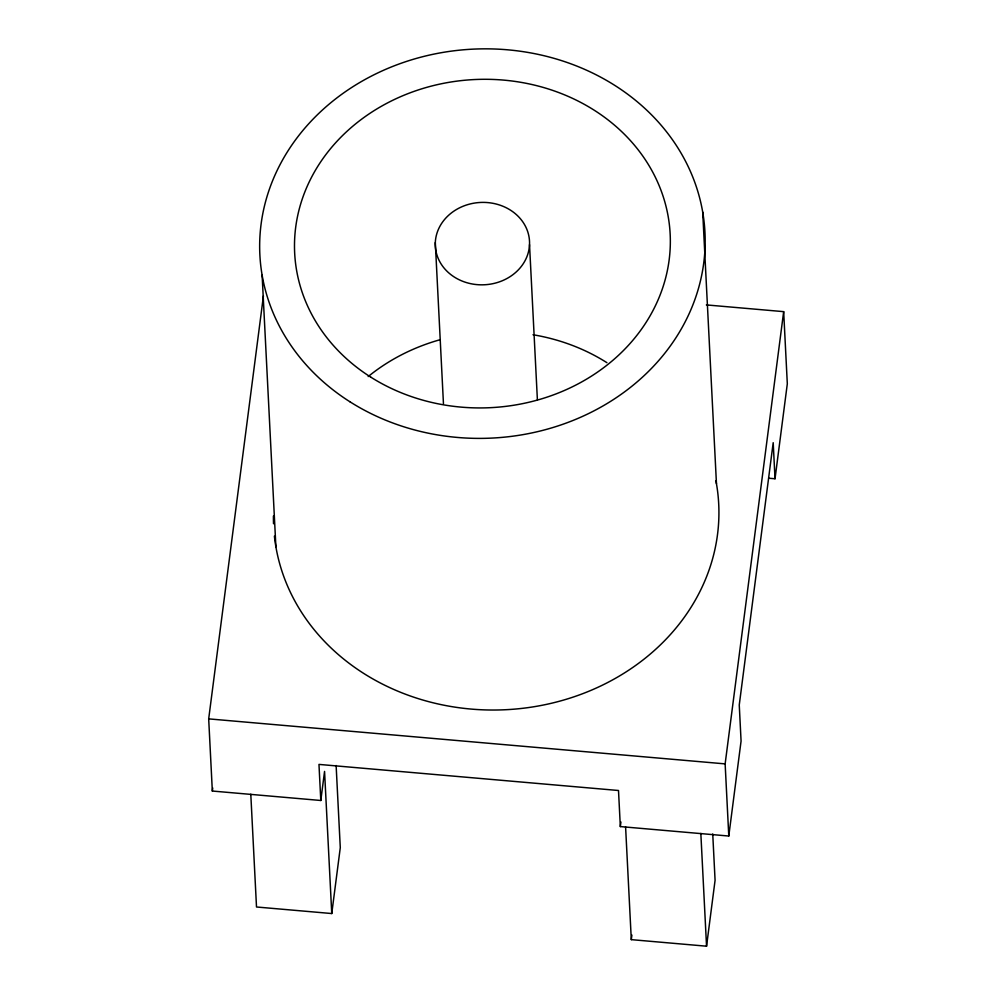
<?xml version="1.0" encoding="UTF-8"?>
<svg xmlns="http://www.w3.org/2000/svg" width="996" height="996" viewBox="0 0 996 996"><rect width="100%" height="100%" fill="white"/><g stroke="black" fill="none" stroke-linecap="round" stroke-linejoin="round"><path stroke-width="1.49" d="M250.793 794.21L256.507 906.995L331.755 913.544L324.559 771.414L320.799 800.485L212.335 791.036L208.687 718.875L263.43 295.874M212.335 791.036L212.733 787.973M331.755 913.544L340.283 847.646L336.125 765.513M768.987 478.242L775.025 478.765L773.195 442.685L739.256 704.981L741.074 741.061L728.786 836.03L620.334 826.58L620.931 821.986M712.738 833.951L715.078 880.302L706.55 946.2L631.302 939.639L631.887 935.045M728.786 836.03L725.138 763.882L783.665 311.648L706.351 304.913M775.025 478.765L787.313 383.796L783.665 311.648M208.687 718.875L725.138 763.882M702.703 212.073L716.46 483.732M700.835 833.415L706.55 946.2M625.588 826.867L631.302 939.639M620.334 826.58L618.504 790.5L318.969 764.405L320.799 800.485M529.523 244.63A47.161 41.21 -2.9 0 1 457.289 278.793A47.161 41.21 -2.9 0 1 460.413 207.417A47.161 41.21 -2.9 0 1 529.523 244.63L537.379 399.558M435.302 242.601L443.457 403.716M262.122 275.145L275.892 546.804M715.912 480.707A222.818 194.693 -2.9 0 1 524.867 708.044A222.818 194.693 -2.9 0 1 274.398 536.134M273.526 523.772A222.818 194.693 -2.9 0 1 273.427 516.003M368.196 376.55A187.995 164.265 -2.9 0 1 440.332 339.648M533.022 334.743A187.995 164.265 -2.9 0 1 606.9 362.669M350.019 401.824A222.818 194.693 -2.9 0 0 703.749 262.894A222.818 194.693 -2.9 0 0 393.47 66.122A222.818 194.693 -2.9 0 0 350.019 401.824M370.711 377.086A187.995 164.265 -2.9 0 0 669.15 259.881A187.995 164.265 -2.9 0 0 407.364 93.873A187.995 164.265 -2.9 0 0 370.711 377.086"/></g></svg>
